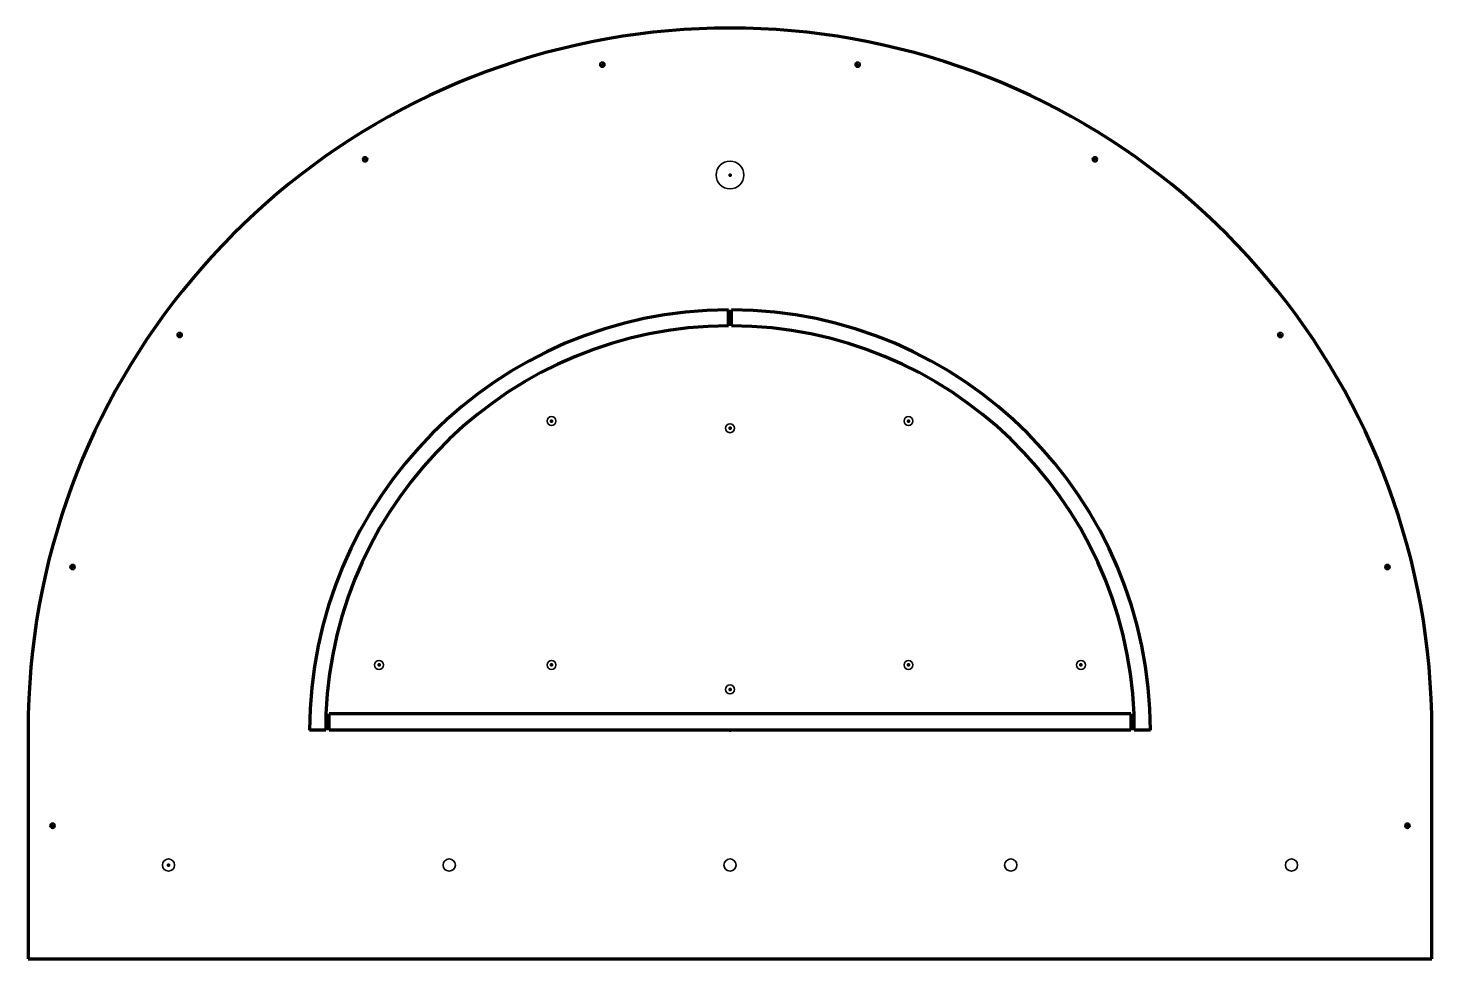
# Model space of a CAD drawing. Header units: millimetres. Extents: x -430 to 430, y -140 to 430.
import ezdxf

# ---------------------------------------------------------------- set-up
doc = ezdxf.new("R2010")
doc.units = ezdxf.units.MM
doc.layers.add('1', color=7, linetype='Continuous', true_color=0xffffff)
doc.layers.add('61', color=7, linetype='Continuous', true_color=0xffffff)

msp = doc.modelspace()

# ---------------------------------------------------------------- linework, layer by layer
at = {"layer": '1', "color": 252, "linetype": 'Continuous', "lineweight": 35}
for p, q in [((-1, 247.699919), (-1, 257.498058)), ((-1, 247.699919), (-1, 257.498058)), ((1, 257.498058), (1, 247.699919)), ((1, 257.498058), (1, 247.699919)), ((-247.5, 0), (-247.5, 10)), ((-247.5, 0), (-247.5, 10)), ((245.5, 10), (-245.5, 10)), ((245.5, 10), (-245.5, 10)), ((-245.5, 10), (-245.5, 0)), ((-245.5, 10), (-245.5, 0)), ((245.5, 0), (245.5, 10)), ((245.5, 0), (245.5, 10)), ((247.5, 10), (247.5, 0)), ((247.5, 10), (247.5, 0)), ((-430, 0), (-430, -140)), ((-430, 0), (-430, -140)), ((-257.5, 0), (-247.5, 0)), ((-257.5, 0), (-247.5, 0)), ((-245.5, 0), (245.5, 0)), ((-245.5, 0), (245.5, 0)), ((247.5, 0), (257.5, 0)), ((247.5, 0), (257.5, 0)), ((430, -140), (430, 0)), ((430, -140), (430, 0)), ((-430, -140), (430, -140)), ((-430, -140), (430, -140))]:
    msp.add_line(p, q, dxfattribs=at)
at = {"layer": '1', "color": 163, "linetype": 'Continuous', "lineweight": 70}
for p, q in [((-1, 247.699919), (-1, 257.498058)), ((1, 247.699919), (1, 257.498058)), ((-247.5, 10), (-247.5, 0)), ((-245.5, 0), (-245.5, 10)), ((245.5, 10), (-245.5, 10)), ((245.5, 10), (245.5, 0)), ((247.5, 0), (247.5, 10)), ((-430, 0), (-430, -140)), ((-247.5, 0), (-257.5, 0)), ((245.5, 0), (-245.5, 0)), ((257.5, 0), (247.5, 0)), ((430, -140), (430, 0)), ((-430, -140), (430, -140))]:
    msp.add_line(p, q, dxfattribs=at)
at = {"layer": '1', "color": 252, "linetype": 'Continuous', "lineweight": 35}
for centre, radius in [((-78.179655, 407.569554), 1.6), ((-78.179655, 407.569554), 1.6), ((78.179655, 407.569554), 1.6), ((78.179655, 407.569554), 1.6), ((-223.534682, 349.653037), 1.6), ((-223.534682, 349.653037), 1.6), ((0, 340), 8.5), ((0, 340), 8.5), ((223.534682, 349.653037), 1.6), ((223.534682, 349.653037), 1.6), ((-337.113445, 242.032075), 1.6), ((-337.113445, 242.032075), 1.6), ((337.113445, 242.032075), 1.6), ((337.113445, 242.032075), 1.6), ((-109.344639, 189.39047), 2.75), ((-109.344639, 189.39047), 2.75), ((109.344639, 189.39047), 2.75), ((109.344639, 189.39047), 2.75), ((0, 185), 2.75), ((0, 185), 2.75), ((-402.770312, 100.005379), 1.6), ((-402.770312, 100.005379), 1.6), ((402.770312, 100.005379), 1.6), ((402.770312, 100.005379), 1.6), ((-215, 40), 2.75), ((-215, 40), 2.75), ((-109.344639, 40), 2.75), ((-109.344639, 40), 2.75), ((109.344639, 40), 2.75), ((109.344639, 40), 2.75), ((215, 40), 2.75), ((215, 40), 2.75), ((0, 25), 2.75), ((0, 25), 2.75), ((-415, -58.45), 1.6), ((-415, -58.45), 1.6), ((415, -58.45), 1.6), ((415, -58.45), 1.6), ((-344, -82.5), 3.75), ((-344, -82.5), 3.75), ((-172, -82.5), 3.75), ((-172, -82.5), 3.75), ((0, -82.5), 3.75), ((0, -82.5), 3.75), ((172, -82.5), 3.75), ((172, -82.5), 3.75), ((344, -82.5), 3.75), ((344, -82.5), 3.75)]:
    msp.add_circle(centre, radius, dxfattribs=at)
for radius, start, end in [(430, 0, 180), (430, 0, 180), (257.5, 90.222508, 180), (257.5, 90.222508, 180), (257.5, 360, 89.777492), (257.5, 360, 89.777492), (247.701938, 90.23131, 177.686278), (247.701938, 90.23131, 177.686278), (247.701938, 2.313722, 89.76869), (247.701938, 2.313722, 89.76869)]:
    msp.add_arc((0, 0), radius, start, end, dxfattribs=at)
at = {"layer": '1', "color": 163, "linetype": 'Continuous', "lineweight": 70}
for radius, start, end in [(430, 100.044826, 180), (430, 79.955174, 100.044826), (430, 0, 79.955174), (257.5, 90.222508, 180), (257.5, 0, 89.777492), (247.701938, 90.23131, 177.686278), (247.701938, 2.313722, 89.76869)]:
    msp.add_arc((0, 0), radius, start, end, dxfattribs=at)
for p in [(-78.179655, 407.569554), (78.179655, 407.569554), (-223.534682, 349.653037), (223.534682, 349.653037), (0, 340), (-337.113445, 242.032075), (337.113445, 242.032075), (-109.344639, 189.39047), (109.344639, 189.39047), (0, 185), (-402.770312, 100.005379), (402.770312, 100.005379), (-215, 40), (-109.344639, 40), (109.344639, 40), (215, 40), (0, 25), (-415, -58.45), (415, -58.45), (-344, -82.5)]:
    msp.add_point(p, dxfattribs=at)
at = {"layer": '61', "color": 23, "linetype": 'Continuous', "lineweight": 70}
msp.add_point((0, 0), dxfattribs=at)

doc.saveas('drawing.dxf')
